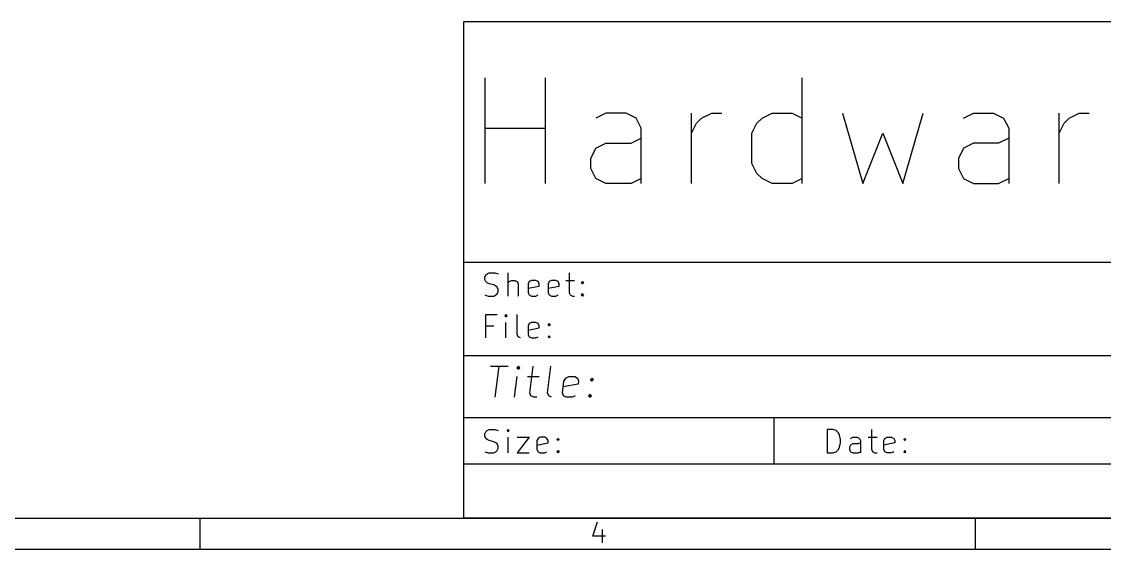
# Model space of a CAD drawing. Extents: x -125 to 152, y -90 to 100.
# Drawn here: x 13.2 to 83, y -90.3 to -56.3 of the extents above; entities that cross this region are included whole.
import ezdxf

# ---------------------------------------------------------------- set-up
doc = ezdxf.new("R2010")
doc.units = 0

msp = doc.modelspace()

# ---------------------------------------------------------------- linework, layer by layer
for p, q in [((41.743, -88.258), (41.743, -56.258)), ((41.743, -56.258), (149.744, -56.258)), ((43.12, -66.691), (43.12, -59.876)), ((47.015, -66.691), (47.015, -59.876)), ((63.565, -66.691), (63.565, -59.876)), ((50.909, -62.147), (50.26, -62.472)), ((52.207, -62.147), (50.909, -62.147)), ((52.856, -62.472), (52.207, -62.147)), ((53.18, -63.121), (52.856, -62.472)), ((56.426, -66.691), (56.426, -62.147)), ((56.426, -63.446), (56.75, -62.796)), ((56.75, -62.796), (57.075, -62.472)), ((57.075, -62.472), (57.724, -62.147)), ((57.724, -62.147), (58.373, -62.147)), ((60.32, -63.446), (60.645, -62.796)), ((60.645, -62.796), (60.969, -62.472)), ((60.969, -62.472), (61.618, -62.147)), ((61.618, -62.147), (62.916, -62.147)), ((62.916, -62.147), (63.565, -62.472)), ((66.162, -62.147), (67.46, -66.691)), ((70.056, -66.691), (71.354, -62.147)), ((73.95, -62.472), (74.599, -62.147)), ((74.599, -62.147), (75.897, -62.147)), ((75.897, -62.147), (76.546, -62.472)), ((76.546, -62.472), (76.871, -63.121)), ((80.116, -66.691), (80.116, -62.147)), ((80.116, -63.446), (80.44, -62.796)), ((80.44, -62.796), (80.765, -62.472)), ((80.765, -62.472), (81.414, -62.147)), ((81.414, -62.147), (82.063, -62.147)), ((43.12, -63.121), (47.015, -63.121)), ((53.18, -66.691), (53.18, -63.121)), ((60.32, -65.393), (60.32, -63.446)), ((67.46, -66.691), (68.758, -63.446)), ((68.758, -63.446), (70.056, -66.691)), ((76.871, -63.121), (76.871, -66.691)), ((50.26, -64.419), (50.909, -64.094)), ((50.909, -64.094), (52.532, -64.094)), ((52.532, -64.094), (53.18, -63.77)), ((74.599, -64.094), (73.95, -64.419)), ((76.222, -64.094), (74.599, -64.094)), ((76.871, -63.77), (76.222, -64.094)), ((49.935, -65.068), (50.26, -64.419)), ((73.95, -64.419), (73.625, -65.068)), ((49.935, -65.717), (49.935, -65.068)), ((60.645, -66.042), (60.32, -65.393)), ((73.625, -65.068), (73.625, -65.717)), ((50.26, -66.366), (49.935, -65.717)), ((60.969, -66.366), (60.645, -66.042)), ((73.625, -65.717), (73.95, -66.366)), ((50.909, -66.691), (50.26, -66.366)), ((52.532, -66.691), (50.909, -66.691)), ((53.18, -66.366), (52.532, -66.691)), ((61.618, -66.691), (60.969, -66.366)), ((62.916, -66.691), (61.618, -66.691)), ((63.565, -66.366), (62.916, -66.691)), ((73.95, -66.366), (74.599, -66.691)), ((74.599, -66.691), (76.222, -66.691)), ((76.222, -66.691), (76.871, -66.366)), ((41.743, -71.758), (149.744, -71.758)), ((43.104, -72.722), (43.176, -72.58)), ((43.176, -72.58), (43.247, -72.508)), ((43.247, -72.508), (43.39, -72.437)), ((43.39, -72.437), (43.747, -72.437)), ((43.747, -72.437), (43.961, -72.508)), ((44.604, -73.937), (44.604, -72.437)), ((48.533, -72.437), (48.533, -73.722)), ((43.104, -72.865), (43.104, -72.722)), ((43.176, -73.008), (43.104, -72.865)), ((43.247, -73.08), (43.176, -73.008)), ((43.39, -73.151), (43.247, -73.08)), ((43.676, -73.222), (43.39, -73.151)), ((43.818, -73.294), (43.676, -73.222)), ((44.604, -73.08), (44.676, -73.008)), ((44.676, -73.008), (44.818, -72.937)), ((44.818, -72.937), (45.033, -72.937)), ((45.033, -72.937), (45.176, -73.008)), ((45.176, -73.008), (45.247, -73.151)), ((45.247, -73.151), (45.247, -73.937)), ((45.961, -73.008), (45.89, -73.151)), ((45.89, -73.151), (45.89, -73.722)), ((46.104, -72.937), (45.961, -73.008)), ((46.39, -72.937), (46.104, -72.937)), ((46.533, -73.008), (46.39, -72.937)), ((46.604, -73.151), (46.533, -73.008)), ((46.604, -73.294), (46.604, -73.151)), ((47.247, -73.008), (47.176, -73.151)), ((47.176, -73.151), (47.176, -73.722)), ((47.39, -72.937), (47.247, -73.008)), ((47.676, -72.937), (47.39, -72.937)), ((47.818, -73.008), (47.676, -72.937)), ((47.89, -73.151), (47.818, -73.008)), ((47.89, -73.294), (47.89, -73.151)), ((48.318, -72.937), (48.89, -72.937)), ((49.318, -73.08), (49.39, -73.008)), ((49.39, -73.151), (49.318, -73.08)), ((49.39, -73.008), (49.461, -73.08)), ((49.39, -73.151), (49.39, -73.008)), ((49.461, -73.08), (49.39, -73.151)), ((43.104, -73.865), (43.318, -73.937)), ((43.318, -73.937), (43.676, -73.937)), ((43.676, -73.937), (43.818, -73.865)), ((43.89, -73.365), (43.818, -73.294)), ((43.818, -73.865), (43.89, -73.794)), ((43.961, -73.508), (43.89, -73.365)), ((43.89, -73.794), (43.961, -73.651)), ((43.961, -73.651), (43.961, -73.508)), ((45.89, -73.437), (46.604, -73.294)), ((45.89, -73.722), (45.961, -73.865)), ((45.961, -73.865), (46.104, -73.937)), ((46.104, -73.937), (46.39, -73.937)), ((46.39, -73.937), (46.533, -73.865)), ((47.176, -73.437), (47.89, -73.294)), ((47.176, -73.722), (47.247, -73.865)), ((47.247, -73.865), (47.39, -73.937)), ((47.39, -73.937), (47.676, -73.937)), ((47.676, -73.937), (47.818, -73.865)), ((48.533, -73.722), (48.604, -73.865)), ((48.604, -73.865), (48.747, -73.937)), ((48.747, -73.937), (48.89, -73.937)), ((49.39, -73.794), (49.318, -73.865)), ((49.318, -73.865), (49.39, -73.937)), ((49.39, -73.937), (49.39, -73.794)), ((49.39, -73.794), (49.461, -73.865)), ((49.461, -73.865), (49.39, -73.937)), ((49.461, -73.865), (49.461, -73.865)), ((43.176, -76.637), (43.176, -75.137)), ((43.176, -75.137), (43.89, -75.137)), ((44.461, -75.137), (44.39, -75.208)), ((44.39, -75.208), (44.461, -75.28)), ((44.533, -75.208), (44.461, -75.137)), ((44.461, -75.28), (44.461, -75.137)), ((44.461, -75.28), (44.533, -75.208)), ((44.533, -75.208), (44.533, -75.208)), ((45.176, -76.422), (45.176, -75.137)), ((43.176, -75.851), (43.676, -75.851)), ((44.461, -76.637), (44.461, -75.637)), ((45.961, -75.708), (45.89, -75.851)), ((45.89, -75.851), (45.89, -76.422)), ((45.89, -76.137), (46.604, -75.994)), ((46.104, -75.637), (45.961, -75.708)), ((46.39, -75.637), (46.104, -75.637)), ((46.533, -75.708), (46.39, -75.637)), ((46.604, -75.851), (46.533, -75.708)), ((46.604, -75.994), (46.604, -75.851)), ((47.176, -75.78), (47.247, -75.708)), ((47.247, -75.851), (47.176, -75.78)), ((47.247, -75.851), (47.247, -75.708)), ((47.247, -75.708), (47.318, -75.78)), ((47.318, -75.78), (47.247, -75.851)), ((47.318, -75.78), (47.318, -75.78)), ((45.247, -76.565), (45.176, -76.422)), ((45.39, -76.637), (45.247, -76.565)), ((45.89, -76.422), (45.961, -76.565)), ((45.961, -76.565), (46.104, -76.637)), ((46.104, -76.637), (46.39, -76.637)), ((46.39, -76.637), (46.533, -76.565)), ((47.247, -76.494), (47.176, -76.565)), ((47.176, -76.565), (47.247, -76.637)), ((47.247, -76.637), (47.247, -76.494)), ((47.247, -76.494), (47.318, -76.565)), ((47.318, -76.565), (47.247, -76.637)), ((47.318, -76.565), (47.318, -76.565)), ((41.743, -77.758), (149.744, -77.758)), ((43.456, -78.463), (44.599, -78.463)), ((43.777, -80.463), (44.027, -78.463)), ((45.265, -78.463), (45.158, -78.558)), ((45.158, -78.558), (45.242, -78.653)), ((45.265, -78.463), (45.242, -78.653)), ((45.242, -78.653), (45.349, -78.558)), ((45.349, -78.558), (45.265, -78.463)), ((46.003, -80.177), (46.218, -78.463)), ((47.146, -80.177), (47.361, -78.463)), ((45.015, -80.463), (45.182, -79.13)), ((45.849, -79.13), (46.611, -79.13)), ((48.099, -80.177), (48.194, -79.415)), ((48.194, -79.415), (48.313, -79.225)), ((48.313, -79.225), (48.515, -79.13)), ((48.515, -79.13), (48.896, -79.13)), ((48.896, -79.13), (49.075, -79.225)), ((49.075, -79.225), (49.146, -79.415)), ((49.146, -79.415), (49.123, -79.606)), ((49.92, -79.32), (50.027, -79.225)), ((50.003, -79.415), (49.92, -79.32)), ((50.003, -79.415), (50.027, -79.225)), ((50.111, -79.32), (50.003, -79.415)), ((50.027, -79.225), (50.111, -79.32)), ((50.111, -79.32), (50.111, -79.32)), ((46.075, -80.368), (46.003, -80.177)), ((47.218, -80.368), (47.146, -80.177)), ((48.17, -80.368), (48.099, -80.177)), ((49.123, -79.606), (48.146, -79.796)), ((46.253, -80.463), (46.075, -80.368)), ((46.444, -80.463), (46.253, -80.463)), ((47.396, -80.463), (47.218, -80.368)), ((48.349, -80.463), (48.17, -80.368)), ((48.73, -80.463), (48.349, -80.463)), ((48.932, -80.368), (48.73, -80.463)), ((49.896, -80.272), (49.789, -80.368)), ((49.789, -80.368), (49.873, -80.463)), ((49.873, -80.463), (49.896, -80.272)), ((49.873, -80.463), (49.98, -80.368)), ((49.98, -80.368), (49.896, -80.272)), ((49.98, -80.368), (49.98, -80.368)), ((41.743, -81.758), (149.744, -81.758)), ((61.743, -84.758), (61.743, -81.758)), ((43.104, -82.822), (43.176, -82.68)), ((43.104, -82.965), (43.104, -82.822)), ((43.176, -83.108), (43.104, -82.965)), ((43.176, -82.68), (43.247, -82.608)), ((43.247, -82.608), (43.39, -82.537)), ((43.39, -82.537), (43.747, -82.537)), ((43.747, -82.537), (43.961, -82.608)), ((44.604, -82.537), (44.533, -82.608)), ((44.533, -82.608), (44.604, -82.68)), ((44.676, -82.608), (44.604, -82.537)), ((44.604, -82.68), (44.604, -82.537)), ((44.604, -82.68), (44.676, -82.608)), ((44.604, -84.037), (44.604, -83.037)), ((44.676, -82.608), (44.676, -82.608)), ((45.176, -83.037), (45.961, -83.037)), ((45.961, -83.037), (45.176, -84.037)), ((46.676, -83.037), (46.533, -83.108)), ((46.961, -83.037), (46.676, -83.037)), ((47.104, -83.108), (46.961, -83.037)), ((65.533, -82.537), (65.176, -82.537)), ((65.176, -82.537), (65.176, -84.037)), ((65.747, -82.608), (65.533, -82.537)), ((65.533, -82.537), (65.533, -82.537)), ((65.89, -82.751), (65.747, -82.608)), ((65.961, -82.894), (65.89, -82.751)), ((66.033, -83.18), (65.961, -82.894)), ((66.676, -83.108), (66.818, -83.037)), ((66.818, -83.037), (67.104, -83.037)), ((67.104, -83.037), (67.247, -83.108)), ((67.818, -83.037), (68.39, -83.037)), ((68.033, -82.537), (68.033, -83.822)), ((68.89, -83.108), (69.033, -83.037)), ((69.033, -83.037), (69.318, -83.037)), ((69.318, -83.037), (69.461, -83.108)), ((43.247, -83.18), (43.176, -83.108)), ((43.39, -83.251), (43.247, -83.18)), ((43.676, -83.322), (43.39, -83.251)), ((43.818, -83.394), (43.676, -83.322)), ((43.89, -83.465), (43.818, -83.394)), ((43.961, -83.608), (43.89, -83.465)), ((43.89, -83.894), (43.961, -83.751)), ((43.961, -83.751), (43.961, -83.608)), ((46.533, -83.108), (46.461, -83.251)), ((46.461, -83.251), (46.461, -83.822)), ((46.461, -83.537), (47.176, -83.394)), ((47.176, -83.251), (47.104, -83.108)), ((47.176, -83.394), (47.176, -83.251)), ((47.747, -83.18), (47.818, -83.108)), ((47.818, -83.251), (47.747, -83.18)), ((47.818, -83.251), (47.818, -83.108)), ((47.818, -83.108), (47.89, -83.18)), ((47.89, -83.18), (47.818, -83.251)), ((47.89, -83.18), (47.89, -83.18)), ((65.89, -83.822), (65.961, -83.68)), ((65.961, -83.68), (66.033, -83.394)), ((66.033, -83.394), (66.033, -83.18)), ((66.676, -83.537), (66.604, -83.68)), ((66.604, -83.68), (66.604, -83.822)), ((66.818, -83.465), (66.676, -83.537)), ((67.176, -83.465), (66.818, -83.465)), ((67.318, -83.394), (67.176, -83.465)), ((67.247, -83.108), (67.318, -83.251)), ((67.318, -83.251), (67.318, -84.037)), ((68.818, -83.251), (68.89, -83.108)), ((68.818, -83.822), (68.818, -83.251)), ((69.533, -83.394), (68.818, -83.537)), ((69.461, -83.108), (69.533, -83.251)), ((69.533, -83.251), (69.533, -83.394)), ((70.176, -83.108), (70.104, -83.18)), ((70.104, -83.18), (70.176, -83.251)), ((70.176, -83.251), (70.176, -83.108)), ((70.176, -83.108), (70.247, -83.18)), ((70.247, -83.18), (70.176, -83.251)), ((70.247, -83.18), (70.247, -83.18)), ((43.104, -83.965), (43.318, -84.037)), ((43.318, -84.037), (43.676, -84.037)), ((43.676, -84.037), (43.818, -83.965)), ((43.818, -83.965), (43.89, -83.894)), ((45.176, -84.037), (45.961, -84.037)), ((46.461, -83.822), (46.533, -83.965)), ((46.533, -83.965), (46.676, -84.037)), ((46.676, -84.037), (46.961, -84.037)), ((46.961, -84.037), (47.104, -83.965)), ((47.747, -83.965), (47.818, -83.894)), ((47.818, -84.037), (47.747, -83.965)), ((47.818, -83.894), (47.89, -83.965)), ((47.818, -84.037), (47.818, -83.894)), ((47.89, -83.965), (47.818, -84.037)), ((47.89, -83.965), (47.89, -83.965)), ((65.176, -84.037), (65.533, -84.037)), ((65.533, -84.037), (65.747, -83.965)), ((65.747, -83.965), (65.89, -83.822)), ((66.604, -83.822), (66.676, -83.965)), ((66.676, -83.965), (66.818, -84.037)), ((66.818, -84.037), (67.176, -84.037)), ((67.176, -84.037), (67.318, -83.965)), ((68.033, -83.822), (68.104, -83.965)), ((68.104, -83.965), (68.247, -84.037)), ((68.247, -84.037), (68.39, -84.037)), ((68.89, -83.965), (68.818, -83.822)), ((69.033, -84.037), (68.89, -83.965)), ((69.318, -84.037), (69.033, -84.037)), ((69.461, -83.965), (69.318, -84.037)), ((70.176, -83.894), (70.104, -83.965)), ((70.104, -83.965), (70.176, -84.037)), ((70.247, -83.965), (70.176, -83.894)), ((70.176, -83.894), (70.176, -84.037)), ((70.176, -84.037), (70.247, -83.965)), ((41.743, -84.758), (149.744, -84.758)), ((-123.258, -88.258), (149.744, -88.258)), ((24.741, -90.258), (24.741, -88.258)), ((149.744, -88.258), (41.743, -88.258)), ((50.064, -89.413), (50.373, -88.484)), ((74.741, -90.258), (74.741, -88.258)), ((50.683, -89.847), (50.683, -88.98)), ((50.869, -89.413), (50.064, -89.413)), ((151.744, -90.258), (-125.258, -90.258))]:
    msp.add_line(p, q)

doc.saveas('drawing.dxf')
